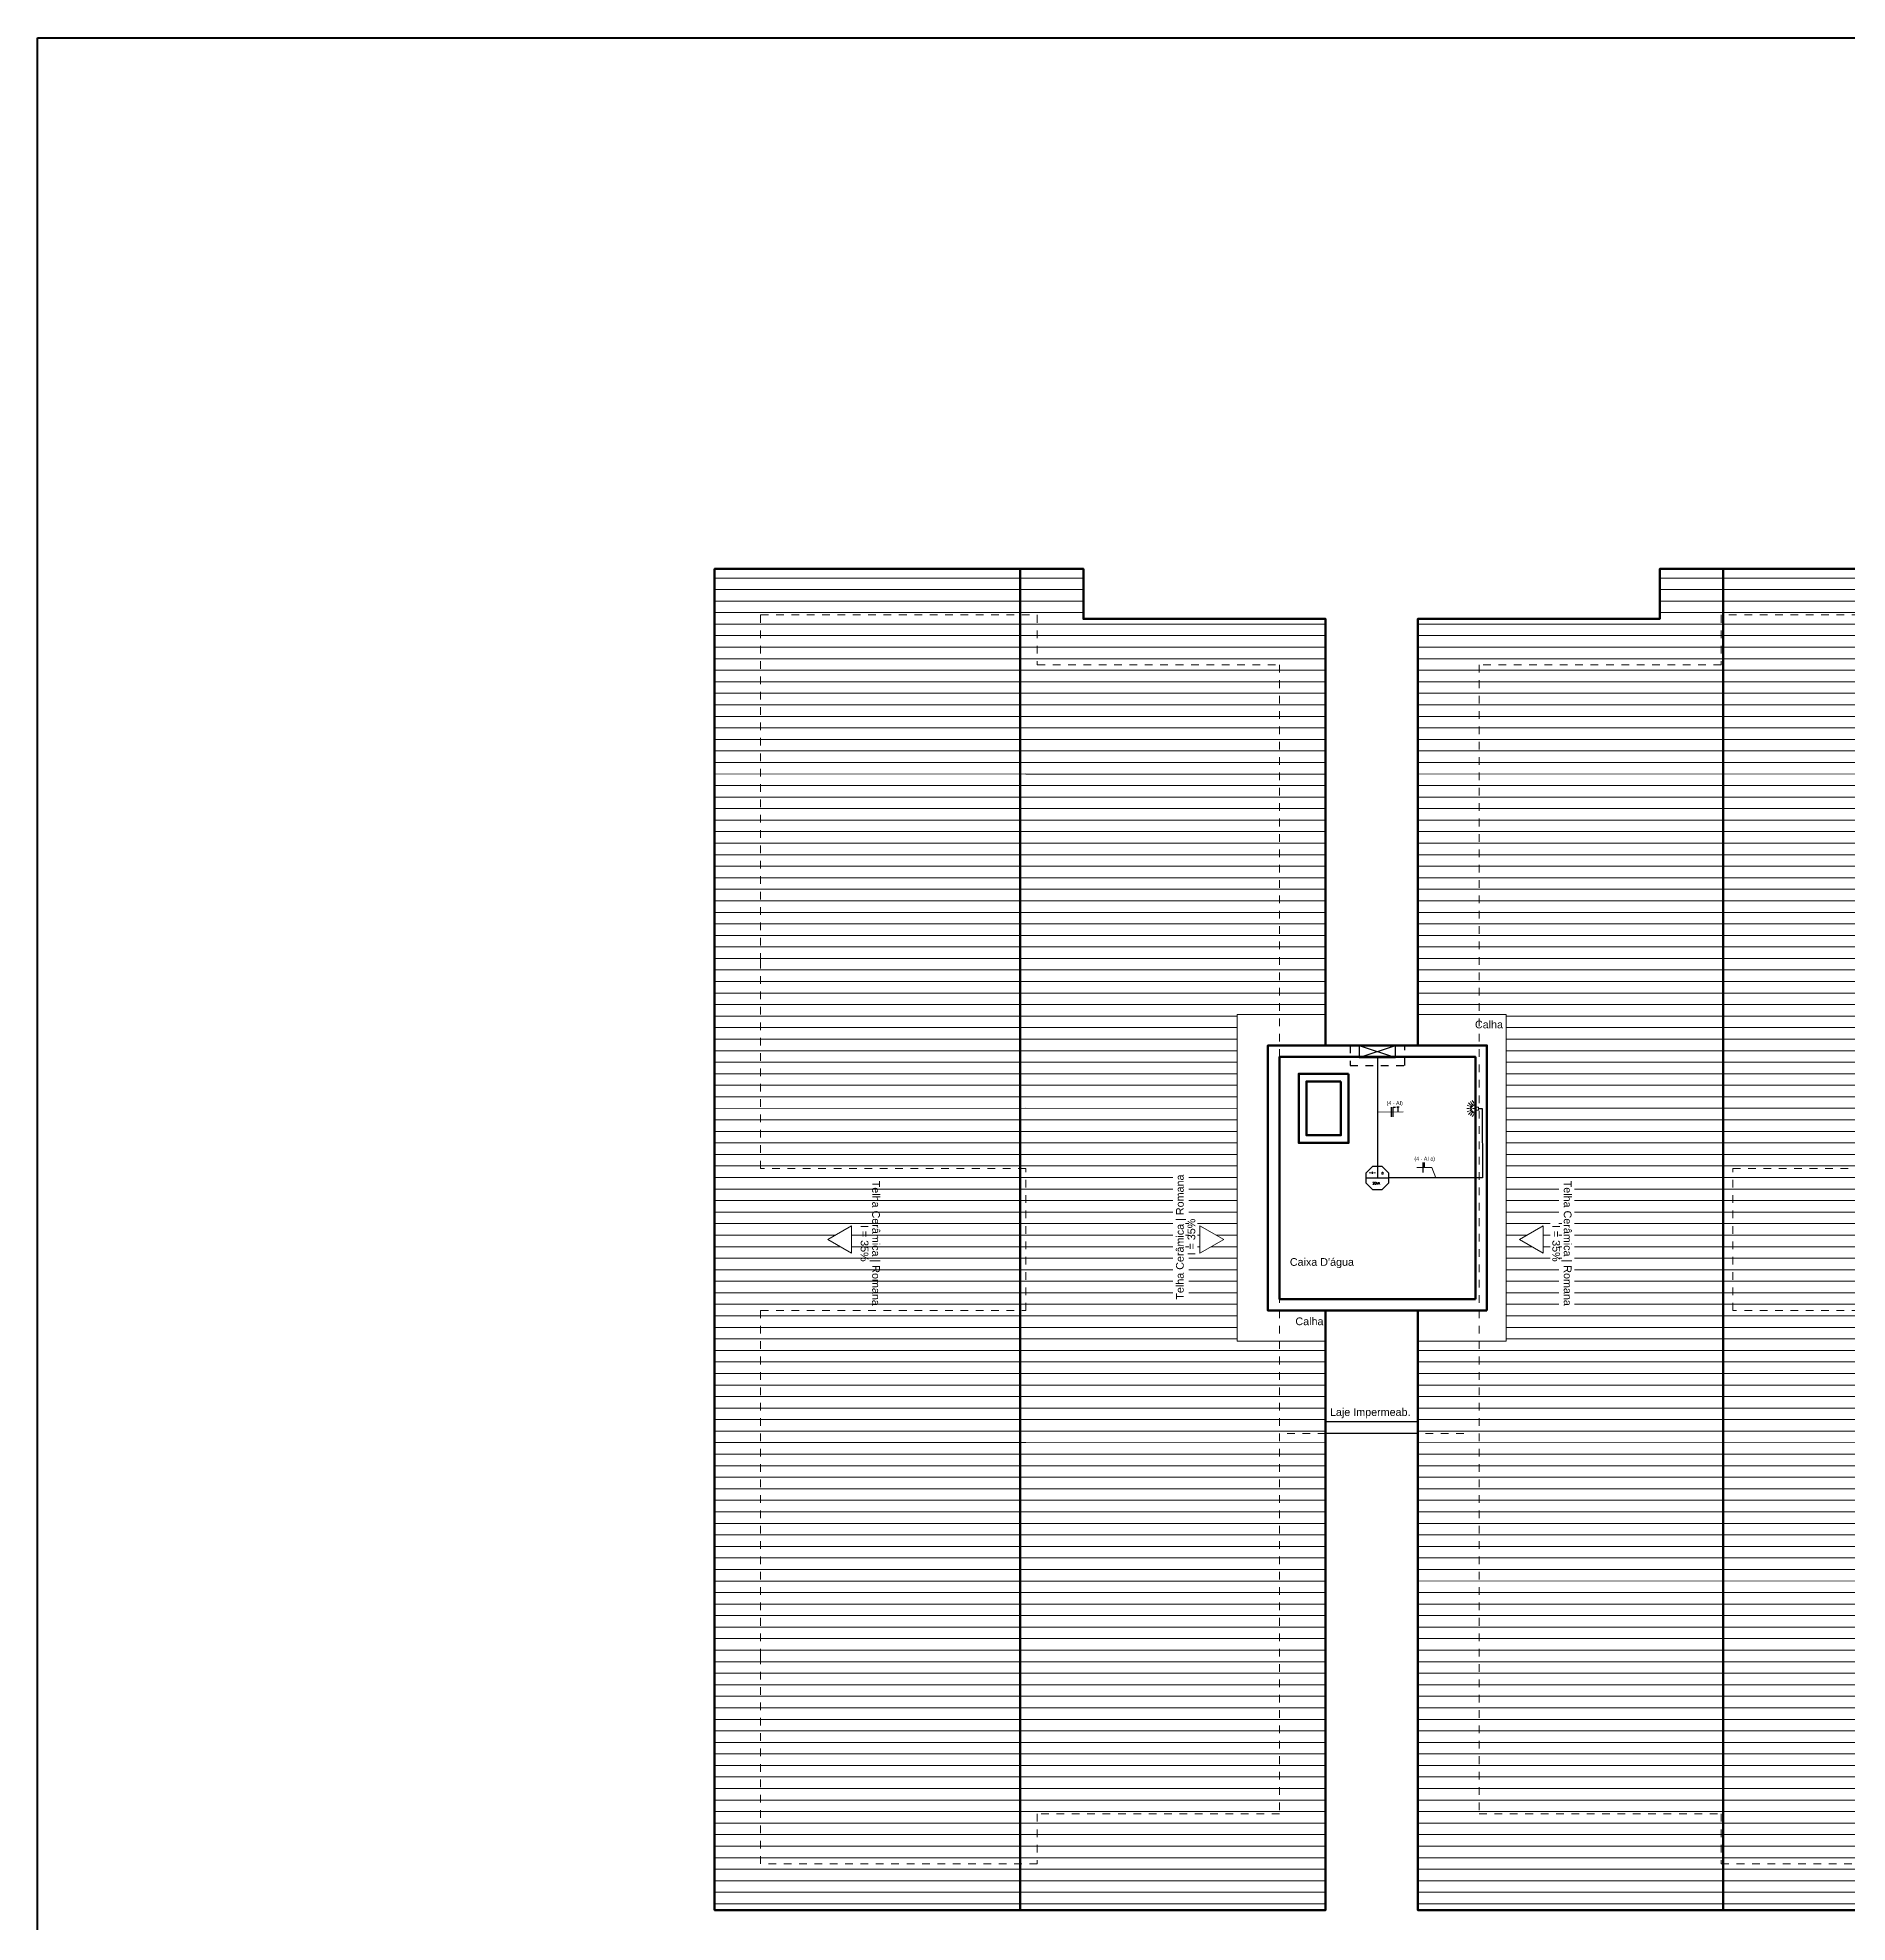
# Model space of a CAD drawing. Header units: inches. Extents: x 179598 to 179981, y 9195975 to 9196075.
# Drawn here: x 179604.63 to 179628.18, y 9196021.86 to 9196046.38 of the extents above; entities that cross this region are included whole.
import ezdxf
from ezdxf.enums import TextEntityAlignment as Align

# ---------------------------------------------------------------- set-up
doc = ezdxf.new("R2010")
doc.units = ezdxf.units.IN
doc.header["$LTSCALE"] = 0.05
doc.header["$MEASUREMENT"] = 0
for name, pattern in [('CONTINU', [0]), ('DASH2', [0.75, 0.5, -0.25]), ('DASHED2', [0.375, 0.25, -0.125]), ('HIDDEN2', [0.1875, 0.125, -0.0625])]:
    doc.linetypes.add(name, pattern=pattern)
for name, color, linetype in [('Electric', 10, 'Continuous'), ('ILUMINAÇÃO', 3, 'Continuous'), ('TEP', 40, 'DASH2'), ('TEXTO', 250, 'Continuous')]:
    doc.layers.add(name, color=color, linetype=linetype)
for name, color, linetype, lineweight in [('Eletrodutos', 220, 'Continuous', 25), ('FNT', 30, 'Continuous', 25), ('HACHURA', 7, 'Continuous', 0), ('HASTES', 250, 'Continuous', 25), ('PAREDE', 7, 'Continuous', 50), ('PROJEÇÃO', 7, 'DASHED2', 0), ('TELHADO', 7, 'Continuous', 5)]:
    doc.layers.add(name, color=color, linetype=linetype, lineweight=lineweight)
doc.styles.add('Cota', font='arial.ttf')
doc.styles.add('R_80_1-50', font='swissl.ttf', dxfattribs={"height": 0.1})
doc.styles.get("Standard").update_dxf_attribs({"font": ''})
doc.styles.get('Standard').set_extended_font_data('txt.shx')
pattern_1 = [(0, (0, 0), (0, 0.15), [])]

# ---------------------------------------------------------------- blocks, each defined once
blk = doc.blocks.new('Iluminação1')
at = {"layer": 'ILUMINAÇÃO'}
for p, q in [((-0.15, 0), (0.15, 0)), ((0, 0.15), (0, 0))]:
    blk.add_line(p, q, dxfattribs=at)
blk.add_lwpolyline([(-0.062, 0.15), (-0.15, 0.062), (-0.15, -0.062), (-0.062, -0.15), (0.062, -0.15), (0.15, -0.062), (0.15, 0.062), (0.062, 0.15)], close=True, dxfattribs=at)
blk = doc.blocks.new('Interruptor sensor de presença')
at = {"color": 1, "lineweight": 5}
for p, q in [((0, 0.02), (-0.039, 0.02)), ((-0.039, 0.02), (-0.039, -0.02)), ((0, 0.02), (0, -0.02)), ((0.039, 0), (0, 0)), ((0, -0.02), (-0.039, -0.02))]:
    blk.add_line(p, q, dxfattribs=at)
at = {"color": 3, "lineweight": 5}
blk.add_arc((0.007, 0), 0.0625, 269.7308, 89.7308, dxfattribs=at)
at = {"layer": 'ILUMINAÇÃO', "lineweight": 5, "ltscale": 0.5}
for p, q in [((0.007, 0.063), (0.007, 0.047)), ((0.022, 0.076), (0.042, 0.104)), ((0.045, 0.064), (0.065, 0.092)), ((0.065, 0.049), (0.088, 0.075)), ((0.077, 0.03), (0.107, 0.043)), ((0.081, 0), (0.113, 0)), ((0.007, -0.045), (0.007, -0.062)), ((0.022, -0.076), (0.042, -0.104)), ((0.045, -0.063), (0.065, -0.092)), ((0.065, -0.049), (0.088, -0.074)), ((0.077, -0.03), (0.107, -0.043)), ((0.081, 0), (0.113, 0))]:
    blk.add_line(p, q, dxfattribs=at)
blk.add_arc((0.007, 0.001), 0.046, 269.6346, 89.827, dxfattribs=at)

msp = doc.modelspace()

# ---------------------------------------------------------------- hatches: boundary and pattern name
at = {"layer": 'HACHURA'}
h = msp.add_hatch(dxfattribs=at)
h.set_pattern_fill('_USER', color=256, scale=0.15, pattern_type=0)
h.set_pattern_definition(pattern_1)
h.paths.add_polyline_path([(179617.489, 9196038.869), (179614.039, 9196038.869), (179614.039, 9196036.169), (179614.789, 9196036.169), (179614.789, 9196034.369), (179614.039, 9196034.369), (179614.039, 9196031.669), (179617.489, 9196031.669)], flags=17)
h.paths.add_polyline_path([(179617.489, 9196039.469), (179613.439, 9196039.469), (179613.439, 9196035.569), (179613.439, 9196034.969), (179613.439, 9196031.069), (179613.439, 9196030.419), (179613.439, 9196026.519), (179613.439, 9196025.919), (179613.439, 9196022.019), (179617.489, 9196022.019), (179617.489, 9196022.619), (179614.039, 9196022.619), (179614.039, 9196025.319), (179614.789, 9196025.319), (179614.789, 9196027.119), (179614.039, 9196027.119), (179614.039, 9196029.819), (179617.489, 9196029.819), (179617.489, 9196031.669), (179614.039, 9196031.669), (179614.039, 9196034.369), (179614.789, 9196034.369), (179614.789, 9196036.169), (179614.039, 9196036.169), (179614.039, 9196038.869), (179617.489, 9196038.869)])
h.paths.add_polyline_path([(179615.223, 9196030.923), (179615.223, 9196030.565), (179614.913, 9196030.744)], flags=16)
h.paths.add_polyline_path([(179617.489, 9196029.819), (179614.039, 9196029.819), (179614.039, 9196027.119), (179614.789, 9196027.119), (179614.789, 9196025.319), (179614.039, 9196025.319), (179614.039, 9196022.619), (179617.489, 9196022.619)], flags=17)
h.paths.add_polyline_path([(179615.312, 9196030.961), (179615.312, 9196030.427), (179615.466, 9196030.427), (179615.466, 9196030.961)], flags=24)
h.paths.add_polyline_path([(179615.423, 9196031.525), (179615.423, 9196029.863), (179615.631, 9196029.863), (179615.631, 9196031.525)], flags=24)
h = msp.add_hatch(dxfattribs=at)
h.set_pattern_fill('_USER', color=256, scale=0.15, pattern_type=0)
h.set_pattern_definition(pattern_1)
h.paths.add_polyline_path([(179619.755, 9196030.565), (179619.755, 9196030.923), (179620.066, 9196030.744)], flags=16)
h.paths.add_polyline_path([(179621.389, 9196028.219), (179620.789, 9196028.219), (179620.789, 9196023.269), (179617.639, 9196023.269), (179617.639, 9196022.619), (179617.489, 9196022.619), (179617.489, 9196022.019), (179621.389, 9196022.019)])
h.paths.add_polyline_path([(179619.722, 9196030.507), (179619.722, 9196031.042), (179619.568, 9196031.042), (179619.568, 9196030.507)], flags=16)
h.paths.add_polyline_path([(179619.612, 9196029.944), (179619.612, 9196031.606), (179619.403, 9196031.606), (179619.403, 9196029.944)], flags=16)
h.paths.add_polyline_path([(179620.789, 9196033.669), (179621.389, 9196033.669), (179621.389, 9196038.819), (179618.239, 9196038.819), (179618.239, 9196039.469), (179617.489, 9196039.469), (179617.489, 9196038.869), (179617.639, 9196038.869), (179617.639, 9196038.219), (179620.789, 9196038.219)])
h.paths.add_polyline_path([(179621.389, 9196029.419), (179620.789, 9196029.419), (179620.789, 9196028.219), (179621.389, 9196028.219)])
h.paths.add_polyline_path([(179620.789, 9196029.419), (179620.239, 9196029.419), (179620.239, 9196033.669), (179620.789, 9196033.669), (179620.789, 9196038.219), (179617.639, 9196038.219), (179617.639, 9196038.869), (179617.489, 9196038.869), (179617.489, 9196022.619), (179617.639, 9196022.619), (179617.639, 9196023.269), (179620.789, 9196023.269)])
h = msp.add_hatch(dxfattribs=at)
h.set_pattern_fill('_USER', color=256, scale=0.15, pattern_type=0)
h.set_pattern_definition(pattern_1)
h.paths.add_polyline_path([(179624.223, 9196030.923), (179624.223, 9196030.565), (179623.913, 9196030.744)], flags=16)
h.paths.add_polyline_path([(179626.339, 9196023.269), (179623.189, 9196023.269), (179623.189, 9196028.219), (179622.589, 9196028.219), (179622.589, 9196022.019), (179626.489, 9196022.019), (179626.489, 9196022.619), (179626.339, 9196022.619)])
h.paths.add_polyline_path([(179630.539, 9196025.919), (179630.539, 9196026.519), (179630.539, 9196030.419), (179630.539, 9196031.069), (179630.539, 9196034.969), (179630.539, 9196035.569), (179630.539, 9196039.469), (179626.489, 9196039.469), (179626.489, 9196038.869), (179629.939, 9196038.869), (179629.939, 9196036.169), (179629.189, 9196036.169), (179629.189, 9196034.369), (179629.939, 9196034.369), (179629.939, 9196031.669), (179626.489, 9196031.669), (179626.489, 9196029.819), (179629.939, 9196029.819), (179629.939, 9196027.119), (179629.189, 9196027.119), (179629.189, 9196025.319), (179629.939, 9196025.319), (179629.939, 9196022.619), (179626.489, 9196022.619), (179626.489, 9196022.019), (179630.539, 9196022.019)])
h.paths.add_polyline_path([(179628.755, 9196030.565), (179628.755, 9196030.923), (179629.066, 9196030.744)], flags=16)
h.paths.add_polyline_path([(179629.189, 9196027.119), (179629.939, 9196027.119), (179629.939, 9196029.819), (179626.489, 9196029.819), (179626.489, 9196022.619), (179629.939, 9196022.619), (179629.939, 9196025.319), (179629.189, 9196025.319)], flags=17)
h.paths.add_polyline_path([(179629.939, 9196038.869), (179626.489, 9196038.869), (179626.489, 9196031.669), (179629.939, 9196031.669), (179629.939, 9196034.369), (179629.189, 9196034.369), (179629.189, 9196036.169), (179629.939, 9196036.169)], flags=17)
h.paths.add_polyline_path([(179624.312, 9196030.961), (179624.312, 9196030.427), (179624.466, 9196030.427), (179624.466, 9196030.961)], flags=16)
h.paths.add_polyline_path([(179624.423, 9196031.525), (179624.423, 9196029.863), (179624.631, 9196029.863), (179624.631, 9196031.525)], flags=16)
h.paths.add_polyline_path([(179628.722, 9196030.507), (179628.722, 9196031.042), (179628.568, 9196031.042), (179628.568, 9196030.507)], flags=16)
h.paths.add_polyline_path([(179628.612, 9196029.944), (179628.612, 9196031.606), (179628.403, 9196031.606), (179628.403, 9196029.944)], flags=16)
h.paths.add_polyline_path([(179622.589, 9196033.669), (179623.189, 9196033.669), (179623.189, 9196038.219), (179626.339, 9196038.219), (179626.339, 9196038.869), (179626.489, 9196038.869), (179626.489, 9196039.469), (179625.739, 9196039.469), (179625.739, 9196038.819), (179622.589, 9196038.819)])
h.paths.add_polyline_path([(179623.739, 9196029.419), (179623.189, 9196029.419), (179623.189, 9196023.269), (179626.339, 9196023.269), (179626.339, 9196022.619), (179626.489, 9196022.619), (179626.489, 9196038.869), (179626.339, 9196038.869), (179626.339, 9196038.219), (179623.189, 9196038.219), (179623.189, 9196033.669), (179623.739, 9196033.669)])
h.paths.add_polyline_path([(179623.189, 9196029.419), (179622.589, 9196029.419), (179622.589, 9196028.219), (179623.189, 9196028.219)])

# ---------------------------------------------------------------- linework, layer by layer
at = {"color": 102, "lineweight": 40}
msp.add_lwpolyline([(179604.631, 9196046.38), (179691.875, 9196046.38), (179691.875, 9196006.604), (179604.631, 9196006.604)], close=True, dxfattribs=at)
at = {"layer": 'Electric', "lineweight": 25}
for p, q in [((179621.827, 9196033.111), (179622.301, 9196033.269)), ((179621.827, 9196033.269), (179622.301, 9196033.111))]:
    msp.add_line(p, q, dxfattribs=at)
at = {"layer": 'Electric', "linetype": 'HIDDEN2', "lineweight": 25}
msp.add_lwpolyline([(179621.709, 9196033.007), (179622.42, 9196033.007), (179622.42, 9196033.269), (179621.709, 9196033.269)], close=True, dxfattribs=at)
at = {"layer": 'Electric', "lineweight": 25}
msp.add_lwpolyline([(179621.827, 9196033.111), (179622.301, 9196033.111), (179622.301, 9196033.269), (179621.827, 9196033.269)], close=True, dxfattribs=at)
at = {"layer": 'Eletrodutos', "lineweight": 30}
msp.add_line((179622.064, 9196033.111), (179622.064, 9196031.694), dxfattribs=at)
msp.add_lwpolyline([(179623.378, 9196032.447), (179623.428, 9196032.447), (179623.434, 9196031.544), (179622.214, 9196031.544)], dxfattribs=at)
at = {"layer": 'FNT', "linetype": 'CONTINU', "lineweight": 30}
for p, q in [((179622.245, 9196032.467), (179622.245, 9196032.339)), ((179622.654, 9196031.744), (179622.654, 9196031.615))]:
    msp.add_line(p, q, dxfattribs=at)
for points in [[(179622.268, 9196032.339), (179622.268, 9196032.467), (179622.299, 9196032.467)], [(179622.346, 9196032.467), (179622.315, 9196032.467), (179622.331, 9196032.467), (179622.331, 9196032.403)], [(179622.677, 9196031.679), (179622.677, 9196031.744), (179622.677, 9196031.744)], [(179622.677, 9196031.679), (179622.677, 9196031.744), (179622.677, 9196031.744)]]:
    msp.add_lwpolyline(points, dxfattribs=at)
at = {"layer": 'HACHURA'}
for points in [[(179614.913, 9196030.744), (179615.223, 9196030.565), (179615.223, 9196030.923)], [(179620.066, 9196030.744), (179619.755, 9196030.565), (179619.755, 9196030.923)], [(179623.913, 9196030.744), (179624.223, 9196030.565), (179624.223, 9196030.923)]]:
    msp.add_lwpolyline(points, close=True, dxfattribs=at)
at = {"layer": 'HASTES', "linetype": 'CONTINU', "lineweight": 20}
msp.add_line((179622.771, 9196031.679), (179622.824, 9196031.544), dxfattribs=at)
for points in [[(179622.064, 9196032.402), (179622.064, 9196032.402), (179622.399, 9196032.403)], [(179622.578, 9196031.679), (179622.578, 9196031.679), (179622.771, 9196031.679)]]:
    msp.add_lwpolyline(points, dxfattribs=at)
at = {"layer": 'PAREDE'}
for p, q in [((179617.414, 9196022.019), (179617.414, 9196039.469)), ((179626.564, 9196022.019), (179626.564, 9196039.469))]:
    msp.add_line(p, q, dxfattribs=at)
at = {"layer": 'PAREDE', "lineweight": 30}
for p, q in [((179622.589, 9196028.369), (179621.389, 9196028.369)), ((179622.589, 9196028.219), (179621.389, 9196028.219))]:
    msp.add_line(p, q, dxfattribs=at)
at = {"layer": 'PAREDE'}
for points in [[(179621.389, 9196029.819), (179621.389, 9196022.019), (179613.439, 9196022.019), (179613.439, 9196025.919), (179613.439, 9196025.919), (179613.439, 9196026.519), (179613.439, 9196026.519), (179613.439, 9196030.419), (179613.439, 9196030.419), (179613.439, 9196031.069), (179613.439, 9196031.069), (179613.439, 9196034.969), (179613.439, 9196034.969), (179613.439, 9196035.569), (179613.439, 9196035.569), (179613.439, 9196039.469), (179618.239, 9196039.469), (179618.239, 9196038.819), (179621.389, 9196038.819), (179621.389, 9196033.269)], [(179622.589, 9196029.819), (179622.589, 9196022.019), (179630.539, 9196022.019), (179630.539, 9196025.919), (179630.539, 9196025.919), (179630.539, 9196026.519), (179630.539, 9196026.519), (179630.539, 9196030.419), (179630.539, 9196030.419), (179630.539, 9196031.069), (179630.539, 9196031.069), (179630.539, 9196034.969), (179630.539, 9196034.969), (179630.539, 9196035.569), (179630.539, 9196035.569), (179630.539, 9196039.469), (179625.739, 9196039.469), (179625.739, 9196038.819), (179622.589, 9196038.819), (179622.589, 9196033.269)], [(179623.489, 9196029.819), (179623.489, 9196033.269), (179620.639, 9196033.269), (179620.639, 9196029.819), (179623.489, 9196029.819)]]:
    msp.add_lwpolyline(points, dxfattribs=at)
for points in [[(179623.339, 9196029.969), (179623.339, 9196033.119), (179620.789, 9196033.119), (179620.789, 9196029.969)], [(179621.69, 9196032.9), (179621.69, 9196032), (179621.04, 9196032), (179621.04, 9196032.9)], [(179621.59, 9196032.8), (179621.59, 9196032.1), (179621.14, 9196032.1), (179621.14, 9196032.8)]]:
    msp.add_lwpolyline(points, close=True, dxfattribs=at)
at = {"layer": 'PROJEÇÃO'}
for p, q in [((179621.389, 9196033.269), (179620.789, 9196033.269)), ((179623.189, 9196033.269), (179622.589, 9196033.269)), ((179621.389, 9196028.219), (179620.789, 9196028.219)), ((179623.189, 9196028.219), (179622.589, 9196028.219))]:
    msp.add_line(p, q, dxfattribs=at)
for points in [[(179614.039, 9196038.869), (179617.639, 9196038.869), (179617.639, 9196038.219), (179620.789, 9196038.219), (179620.789, 9196023.269), (179617.639, 9196023.269), (179617.639, 9196022.619), (179614.039, 9196022.619), (179614.039, 9196025.319), (179614.039, 9196025.319), (179614.039, 9196027.119), (179614.039, 9196027.119), (179614.039, 9196029.819), (179617.489, 9196029.819), (179617.489, 9196031.669), (179614.039, 9196031.669), (179614.039, 9196034.369), (179614.039, 9196034.369), (179614.039, 9196036.169), (179614.039, 9196036.169), (179614.039, 9196038.869)], [(179623.389, 9196038.219), (179623.389, 9196023.269), (179626.539, 9196023.269), (179626.539, 9196022.619), (179629.939, 9196022.619), (179629.939, 9196029.819), (179626.689, 9196029.819), (179626.689, 9196031.669), (179629.942, 9196031.669), (179629.939, 9196038.869), (179626.539, 9196038.869), (179626.539, 9196038.219), (179623.389, 9196038.219)]]:
    msp.add_lwpolyline(points, dxfattribs=at)
at = {"layer": 'TELHADO'}
for points in [[(179621.389, 9196029.419), (179620.239, 9196029.419), (179620.239, 9196033.669), (179621.389, 9196033.669)], [(179622.589, 9196033.669), (179623.739, 9196033.669), (179623.739, 9196029.419), (179622.589, 9196029.419)]]:
    msp.add_lwpolyline(points, dxfattribs=at)

# ---------------------------------------------------------------- block references
at = {"layer": 'ILUMINAÇÃO', "linetype": 'CONTINU', "lineweight": 20, "rotation": 180}
msp.add_blockref('Interruptor sensor de presença', (179623.339, 9196032.447), dxfattribs=at)
at = {"layer": 'TEP'}
msp.add_blockref('Iluminação1', (179622.064, 9196031.544), dxfattribs=at)

# ---------------------------------------------------------------- texts
at = {"color": 3, "insert": (179622.116, 9196031.63), "char_height": 0.0378, "attachment_point": 1}
msp.add_mtext_dynamic_manual_height_columns('a', width=0.27045, gutter_width=1, heights=[0], dxfattribs=at)
at = {"layer": 'FNT', "linetype": 'CONTINU', "lineweight": 20, "char_height": 0.0493, "attachment_point": 1, "style": 'Cota'}
for s, width, insert in [('(4 - AI)', 0.31273, (179622.184, 9196032.544)), ('(4 - AI a)', 0.31535, (179622.546, 9196031.82))]:
    msp.add_mtext_dynamic_manual_height_columns(s, width=width, gutter_width=0.5, heights=[0], dxfattribs=dict(at, insert=insert))
at = {"layer": 'ILUMINAÇÃO'}
for s, p in [('-4-', (179621.95, 9196031.596)), ('20VA', (179622, 9196031.461))]:
    msp.add_text(s, height=0.03, dxfattribs=at).set_placement(p)
at = {"layer": 'TEXTO', "style": 'R_80_1-50'}
for s, p in [('Calha', (179623.516, 9196033.491)), ("Caixa D'água", (179621.342, 9196030.401)), ('Calha', (179621.18, 9196029.629)), ('Laje Impermeab.', (179621.971, 9196028.448))]:
    msp.add_text(s, height=0.1, dxfattribs=at).set_placement(p, align=Align.CENTER)
for s, rotation, p in [('Telha Cerâmica | Romana', 270, (179615.49, 9196030.694)), ('Telha Cerâmica | Romana', 90, (179619.544, 9196030.775)), ('Telha Cerâmica | Romana', 270, (179624.49, 9196030.694)), ('I = 35%%%', 90, (179619.694, 9196030.775)), ('I = 35%%%', 270, (179615.341, 9196030.694)), ('I = 35%%%', 270, (179624.341, 9196030.694))]:
    msp.add_text(s, height=0.1, rotation=rotation, dxfattribs=at).set_placement(p, align=Align.CENTER)

doc.saveas('drawing.dxf')
